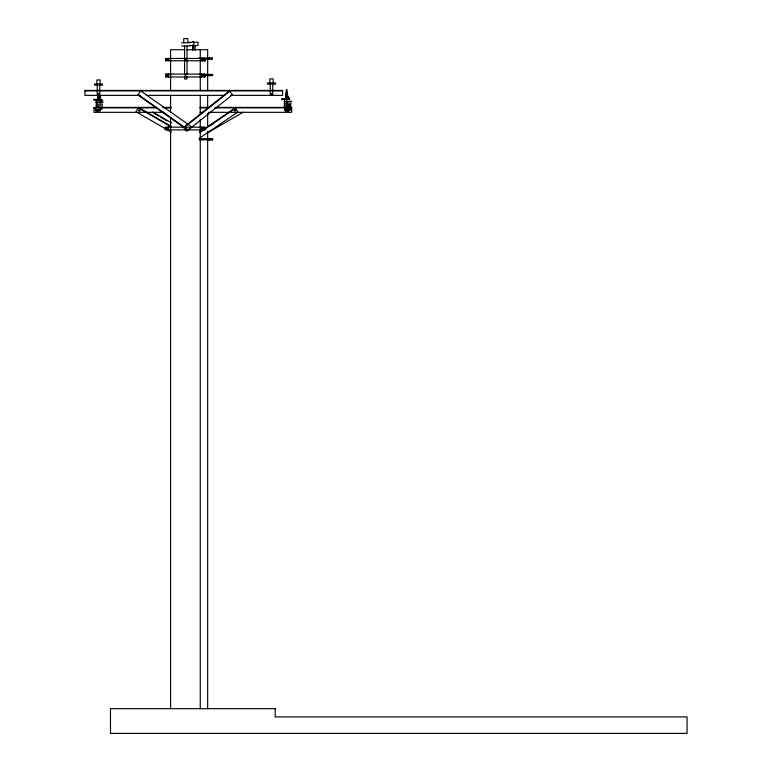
<?xml version="1.0" encoding="UTF-8"?>
<svg xmlns="http://www.w3.org/2000/svg" width="772" height="772" viewBox="0 0 772 772"><rect width="100%" height="100%" fill="white"/><g stroke="black" fill="none" stroke-linecap="round" stroke-linejoin="round"><path stroke-width="1.16" d="M192.624 49.746L192.749 45.027M193.666 49.292L193.897 42.209L192.846 41.485M167.399 76.196L166.926 75.096M166.424 128.229L166.916 128.818M166.742 128.818L166.742 128.229M203.808 128.683L203.229 129.04L203.335 128.113M203.731 128.683L203.364 127.94L203.094 128.374M167.399 75.241L166.916 75.859L167.495 75.994M167.456 75.859L167.234 75.096M167.437 59.492L166.829 59.743L167.534 59.965M167.408 60.042L167.07 59.492M167.36 59.743L167.341 59.135L166.829 59.492M186.12 59.762L185.888 59.058M203.219 59.869L203.316 59.135L203.654 59.743M98.218 95.004L97.841 99.405L97.716 94.927M96.317 109.479L95.651 110L96.317 110.483L95.834 109.769M95.825 110.039L96.143 109.479M99.656 110.328C100.437 109.402 99.077 110.068 100.225 110L99.578 110.502L99.588 109.479M96.307 110.058L95.882 110.029M96.124 110.348L95.96 110.029M99.916 109.518C99.849 110.348 100.746 110.029 95.516 109.913M211.045 139.018L211.045 139.51M211.711 139.201L210.978 139.51M167.35 75.849L167.524 75.579M166.231 128.374L166.81 128.017M287.531 110.106L287.319 110.628L286.769 110.068M287.898 110.106L287.56 110.628M288.072 110.386L287.252 111.197M288.342 109.46L288.458 109.798A1.274 1.235 2.5 0 1 288.371 110.106L286.711 111.284C284.472 110.85 285.659 109.325 285.264 110.164M288.361 110.483L288.458 109.798M287.85 111.197L288.583 110.155M166.897 59.492L167.408 59.135M167.437 59.743L166.858 59.869M185.598 59.328L185.598 59.907M185.521 59.907L186.042 60.119L186.158 59.328M203.625 59.869L203.625 59.367M203.683 59.492L204.233 59.618L203.683 59.743M289.394 110.02L289.182 109.566M96.886 109.856C96.973 109.913 99.299 112.297 99.212 109.113L100.456 109.093L100.447 110.763L95.506 110.763L95.516 109.093L102.107 109.093M98.912 110.068L98.526 110.57M211.045 139.5L210.978 139.018M285.206 109.363L285.206 110.299L285.862 109.827M211.779 139.201L211.161 139.259L211.779 139.327M287.802 110.628L288.101 110.106L287.271 111.033L288.159 110.628M288.197 110.386L287.628 110.83M287.493 110.782L287.869 110.155L287.145 110.83M288.12 110.483L287.512 111.033M95.506 109.113L95.516 110.734M96.732 110.782L97.783 110.821M98.584 110.782L97.513 110.589M167.312 75.984L166.81 75.849M166.791 128.943L166.231 128.683M203.171 128.113L203.731 128.113M98.893 110.049L97.552 110.454M185.714 59.116L185.492 59.762M211.113 139.047L211.634 139.085M99.588 109.692L100.138 109.933M285.206 109.556L285.553 110A1.274 1.235 -14.8 0 0 285.543 110.328L286.692 111.023L285.997 110.078M98.488 110.801L99.192 109.161M166.366 128.017L166.916 128.229M183.929 127.727L229.718 91.299M199.398 132.292L235.19 107.877L237.969 111.959L199.205 138.41M199.678 132.697L235.46 108.292M287.174 110.83L286.595 110.792M287.483 111.197L288.024 111.033L286.923 111.033M285.1 106.526L285.312 106.719A2.219 2.219 0 0 0 285.891 106.719L285.891 106.478A2.219 2.219 0 0 0 285.312 106.478L291.015 106.478M210.563 125.363L213.699 123.559M206.771 133.266L243.325 112.162M288.149 111.033L286.586 111.284L287.551 111.033L286.306 111.023L285.399 110.078M98.642 110.676L98.044 110.608M286.682 111.033L287.194 110.965L286.084 110.792M287.802 110.965L287.223 111.284M287.28 111.197L286.595 111.033M287.068 111.284L287.879 111.197M167.022 59.135L167.447 59.618M98.237 110.869L97.359 110.792M189.777 42.209L198.018 42.209L198.018 45.509L189.777 45.509M181.681 42.721L189.922 42.721M181.681 46.011L189.922 46.011M184.469 49.726L170.602 49.726L170.602 90.691M186.39 49.726L207.668 49.726L207.668 90.614M199.099 57.968L212.261 57.968L212.261 59.116L204.58 59.116M205.255 60.776L165.806 60.776L165.874 58.46L205.255 58.46L205.188 60.776M165.768 74.083L204.464 74.083M165.806 74.44L171.297 74.44M199.205 74.44L212.638 74.44L212.561 75.588M204.532 75.588L212.638 75.588M165.768 76.997L204.85 76.997L204.85 74.44L204.773 76.997M267.382 83L275.623 83M94.406 84.08L102.647 84.08M267.382 84.09L275.623 84.09M94.406 85.074L102.647 85.074M84.939 90.913L282.629 90.913M140.388 95.361L84.939 95.361L84.939 90.421L282.629 90.421L282.629 95.361L230.789 95.361M146.41 95.361L224.768 95.361M99.627 96.133L99.636 97.803L97.986 97.803L97.986 96.983L100.524 97.04L100.524 97.861L98.884 97.861L98.884 97.04M288.024 97.668L286.817 89.484L285.601 98.691L286.325 90.073L287.551 97.388M288.024 96.761L287.908 97.668M288.342 97.388L288.458 98.218L286.808 98.218L286.808 97.388L288.458 97.388M288.815 97.668L288.921 98.488L287.28 98.488L287.28 97.668L288.921 97.668M281.481 98.691L287.666 98.691M288.516 98.691L289.722 98.691M93.721 99.405L101.952 99.405M281.481 99.482L287.666 99.482M288.516 99.482L289.722 99.482M93.721 100.138L101.952 100.138M95.516 100.852L102.107 100.852M99.289 100.91L103.004 100.91M289.278 101.267L290.928 101.267M284.8 101.537L291.391 101.537M95.516 102.502L102.107 102.502M99.289 102.551L103.004 102.551M284.8 103.187L291.391 103.187M95.892 104.152L102.618 104.201M288.014 104.558L290.552 104.558M285.186 104.828L291.015 104.828M95.892 105.793L102.618 105.851M288.014 106.208L290.552 106.208M156.677 107.385L94.001 107.385L94.001 112.326L163.915 112.326M162.709 107.385L171.143 107.385M200.073 107.385L209.714 107.385M215.745 107.385L291.691 107.385L291.691 112.326L208.508 112.326M98.855 107.501L103.004 107.501M94.001 107.877L96.413 107.877M101.228 107.877L156.677 107.877M163.915 107.877L171.143 107.877M200.073 107.877L208.508 107.877M214.539 107.877L291.691 107.877M284.8 108.128L291.391 108.128M285.408 108.948L284.8 108.948L284.8 110.599L289.751 110.599L289.751 109.064M284.8 109.769L291.391 109.769M200.073 112.326L202.486 112.326M189.42 127.158L165.189 127.158L165.189 129.899L204.85 129.899L204.85 127.158L190.452 127.158M199.253 138.69L212.811 138.69L212.811 139.838L199.253 139.838M289.066 110.087L289.355 109.605L289.056 110.049M285.978 111.168L286.547 111.274L286.103 110.985M152.779 112.065L171.403 122.816M153.56 113.088L158.743 116.08M160.808 117.276L167.022 120.857M170.68 126.048L138.468 107.453L135.997 111.737L171.326 132.128M138.227 107.877L171.471 127.071M286.431 110.985L287.145 111.274L285.833 110.985M138.12 94.551L188.542 130.111M285.515 110.078L286.586 110.985M285.63 109.769L286.344 110.985M286.19 110.985L285.592 110.415M286.383 110.579L286.151 110.078M286.47 110.792L285.669 110.078M286.248 110.724L285.872 110.078M286.007 110.724L285.833 110.415A1.274 1.235 -14.8 0 1 285.881 110.049M286.296 110.579L286.142 110.328A1.274 1.235 -14.8 0 1 286.084 110.049M288.921 108.948L288.921 110.599M288.101 109.769L288.101 110.599M287.464 96.49L287.445 97.388M287.358 97.668L287.358 98.488M286.894 97.388L286.894 98.218M286.837 98.691L286.837 107.385M284.366 98.691L284.366 107.385M273.153 83L273.153 78.879L269.862 78.879L269.862 83M272.738 83L272.738 94.966L270.268 94.966L270.268 83M212.435 138.69L212.435 139.838M212.358 138.69L212.358 139.838M212.184 57.968L212.184 59.116M210.023 138.69L210.023 139.838M209.859 74.44L209.859 75.588M209.945 138.69L209.945 139.838M209.781 74.44L209.781 75.588M209.588 138.69L209.666 139.838M209.415 57.968L209.415 59.116M209.453 138.69L209.453 139.838M209.106 138.69L209.106 139.838M207.668 95.429L207.668 107.453M207.668 113.474L207.668 126.724M207.668 131.549L207.668 708.686M204.773 127.158L204.773 129.899M204.387 74.083L204.464 76.997M202.081 58.46L202.003 60.776M201.965 127.158L201.965 129.899M201.646 74.083L201.646 76.997M201.463 127.158L201.463 129.899M200.257 49.726L200.257 90.691M200.257 95.506L200.257 114.777M200.257 119.602L200.257 708.686M195.133 45.509L195.133 50.209M192.662 45.509L192.662 50.209M187.847 42.721L187.847 38.6L183.746 38.6L183.746 42.721M187.036 46.011L187.036 74.257M187.036 76.611L187.036 78.966L184.566 78.966L184.566 76.611M184.566 46.011L184.566 74.257M170.602 95.506L170.602 112.374M170.602 117.19L170.602 708.686M168.663 58.46L168.663 60.776L168.566 58.46M168.576 74.083L168.566 76.997M168.566 127.158L168.566 129.899M165.941 58.46L165.941 60.776M165.835 74.083L165.874 76.997M100.418 97.04L100.418 97.861M100.177 84.08L100.177 79.96L96.886 79.96L96.886 84.08M99.762 84.08L99.762 94.956L97.291 94.956L97.291 84.08M99.636 109.093L99.636 110.734M98.729 96.983L98.729 96.075L98.623 96.983M98.816 109.913L98.816 110.734M98.073 96.983L98.073 97.803M96.606 99.405L96.606 107.385M96.336 109.913L96.336 110.734M286.412 110.328A1.274 1.235 -14.8 0 1 286.354 110.049M285.814 110.328A1.274 1.235 -14.8 0 1 285.756 110.049M185.357 75.347C186.467 76.496 185.627 75.183 185.357 75.347M202.756 75.376C203.026 77.615 203.615 73.871 202.756 75.376M185.261 128.355C185.521 130.777 186.399 126.753 185.261 128.355M138.68 110.28C139.684 113.426 141.122 108.061 138.68 110.28M234.321 110.145C235.325 113.291 236.763 107.926 234.321 110.145M286.576 110.106L287.049 110.232L286.576 110.106M210.534 58.479L211.074 58.604L210.534 58.479M210.91 74.952L211.441 75.077L210.91 74.952M270.953 93.827L271.213 94.039A1.621 1.621 0 0 0 271.792 94.039L271.792 93.711A1.621 1.621 0 0 0 271.213 93.711L270.953 93.827M97.967 93.923L98.237 94.116A1.776 1.776 0 0 0 98.816 94.116L98.816 93.817A1.776 1.776 0 0 0 98.237 93.817L97.967 93.923M288.911 109.363L289.346 110.299L288.911 109.363M97.282 106.632L97.552 106.768A2.413 2.413 0 0 0 98.131 106.768L98.131 106.555A2.413 2.413 0 0 0 97.552 106.555L97.282 106.632M140.687 90.913L137.831 94.946L188.252 130.516L191.109 126.483L140.687 90.913M229.419 90.913L183.62 127.341L186.699 131.211L232.488 94.782L229.419 90.913M275.208 708.686L110.473 708.686L110.473 733.4L687.061 733.4L687.061 716.927L275.208 716.927L275.208 708.686M287.464 111.284L286.277 111.274L287.464 111.284M204.85 60.776L204.85 58.46L204.773 60.776M202.467 60.776L202.467 58.46L202.389 60.776M168.074 129.899L168.074 127.158L168.006 129.899"/></g></svg>
